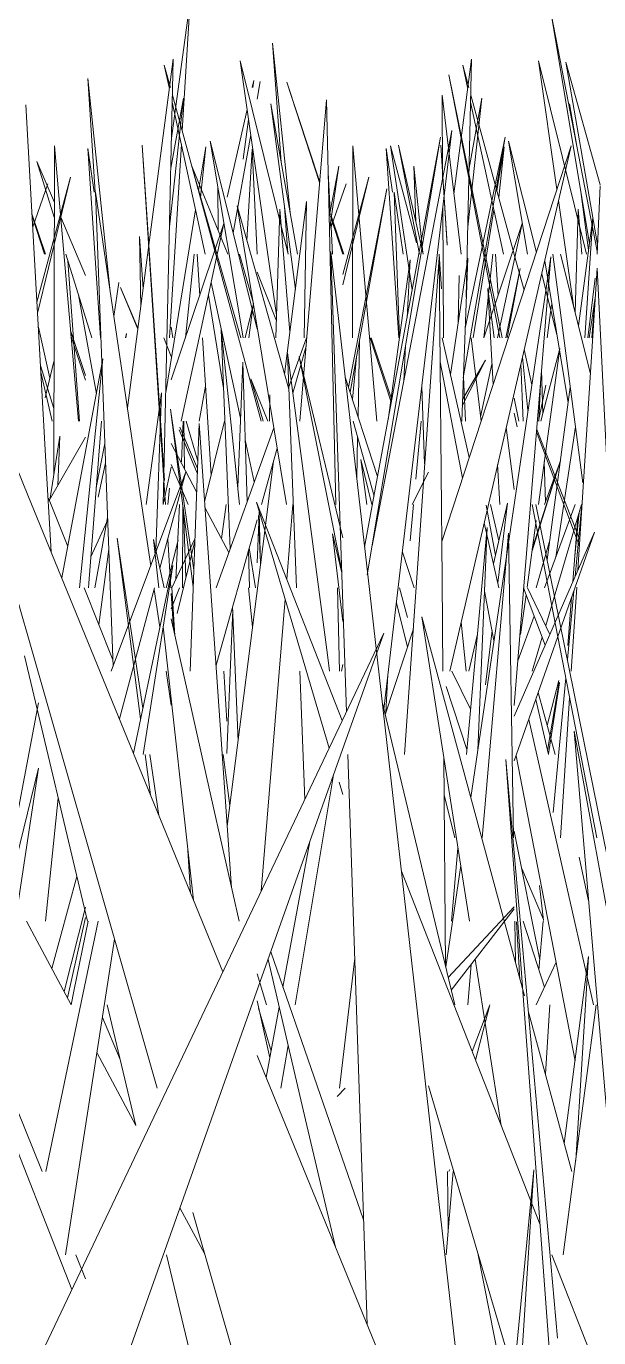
# Model space of a CAD drawing. Header units: millimetres. Extents: x -10020 to 20888, y -4665 to 12339.
# Drawn here: x 2857.55 to 2876.51, y 3072.05 to 3115.45 of the extents above; entities that cross this region are included whole.
import ezdxf

# ---------------------------------------------------------------- set-up
doc = ezdxf.new("R2010")
doc.units = ezdxf.units.MM
doc.layers.add('G-IMPT', color=8, linetype='Continuous', lineweight=9)

# ---------------------------------------------------------------- blocks, each defined once
blk = doc.blocks.new('Grass Array - 25_dwg-V37-West')
at = {"layer": 'G-IMPT'}
for p, q in [((2861.614, 3108.235), (2861.395, 3111.512)), ((2861.609, 3108.2), (2861.395, 3111.512)), ((2874.507, 3102.383), (2874.75, 3103.575)), ((2874.516, 3102.383), (2874.75, 3103.575)), ((2874.294, 3098.059), (2875.229, 3101.048)), ((2874.307, 3098.157), (2875.229, 3101.048))]:
    blk.add_line(p, q, dxfattribs=at)
blk = doc.blocks.new('Grass Array - 25_dwg-V38-West')
at = {"layer": 'G-IMPT'}
for p, q in [((2876.455, 3108.008), (2874.942, 3115.803)), ((2876.2, 3108.252), (2874.942, 3115.803)), ((2860.902, 3102.824), (2862.419, 3114.36)), ((2862.086, 3099.624), (2862.419, 3114.36)), ((2862.283, 3113.419), (2862.123, 3114.158)), ((2862.325, 3113.419), (2862.123, 3114.158)), ((2864.631, 3114.301), (2866.225, 3107.901)), ((2864.631, 3114.301), (2865.841, 3105.889)), ((2865.841, 3105.889), (2864.631, 3114.301)), ((2875.413, 3114.264), (2876.55, 3110.205)), ((2875.413, 3114.264), (2876.465, 3108.23)), ((2876.465, 3108.23), (2875.413, 3114.264)), ((2873.306, 3105.142), (2871.541, 3113.837)), ((2873.228, 3105.142), (2871.541, 3113.837)), ((2858.195, 3101.234), (2857.538, 3112.849)), ((2862.294, 3108.813), (2862.756, 3113.069)), ((2862.337, 3110.751), (2862.756, 3113.069)), ((2863.476, 3107.901), (2862.387, 3112.938)), ((2865.336, 3102.383), (2862.392, 3113.172)), ((2866.464, 3106.737), (2865.654, 3112.878)), ((2866.533, 3107.901), (2865.654, 3112.878)), ((2867.488, 3113.014), (2866.612, 3102.383)), ((2866.612, 3102.383), (2867.488, 3113.014)), ((2867.488, 3113.014), (2867.797, 3099.624)), ((2871.951, 3107.901), (2871.32, 3113.171)), ((2871.338, 3110.409), (2871.32, 3113.171)), ((2869, 3098.252), (2871.643, 3111.995)), ((2870.321, 3100.735), (2871.643, 3111.995)), ((2865.194, 3105.436), (2863.641, 3111.647)), ((2864.731, 3105.142), (2863.641, 3111.647)), ((2868.839, 3097.296), (2871.27, 3111.773)), ((2871.27, 3111.773), (2869.209, 3100.675)), ((2872.022, 3103.815), (2873.404, 3111.778)), ((2872.083, 3105.462), (2873.404, 3111.778)), ((2858.488, 3111.493), (2858.462, 3100.601)), ((2858.462, 3100.601), (2858.488, 3111.493)), ((2858.488, 3111.493), (2859.278, 3102.383)), ((2859.802, 3109.96), (2859.589, 3111.403)), ((2860.012, 3105.142), (2859.589, 3111.403)), ((2862.135, 3100.419), (2861.395, 3111.512)), ((2862.111, 3100.419), (2861.395, 3111.512)), ((2863.258, 3109.999), (2863.495, 3111.456)), ((2863.317, 3109.782), (2863.495, 3111.456)), ((2870.475, 3108.283), (2869.608, 3111.486)), ((2870.334, 3106.728), (2869.608, 3111.486)), ((2870.694, 3107.901), (2869.873, 3111.515)), ((2870.571, 3107.901), (2869.873, 3111.515)), ((2871.311, 3098.393), (2875.595, 3111.492)), ((2872.973, 3100.146), (2875.595, 3111.492)), ((2857.63, 3099.88), (2853.141, 3110.854)), ((2861.887, 3080.311), (2853.141, 3110.854)), ((2867.578, 3109.141), (2867.899, 3110.818)), ((2867.588, 3108.719), (2867.899, 3110.818)), ((2870.679, 3107.967), (2870.383, 3110.817)), ((2870.45, 3108.976), (2870.383, 3110.817)), ((2857.766, 3108.813), (2858.268, 3110.234)), ((2857.908, 3106.313), (2859.013, 3110.453)), ((2857.928, 3105.959), (2859.013, 3110.453)), ((2861.458, 3099.055), (2859.85, 3109.96)), ((2860.43, 3094.266), (2859.85, 3109.96)), ((2869.488, 3110.066), (2868.22, 3103.506)), ((2869.488, 3110.066), (2868.276, 3103.337)), ((2876.45, 3107.901), (2876.553, 3110.168)), ((2862.17, 3103.324), (2863.156, 3109.377)), ((2866.246, 3103.441), (2864.538, 3109.504)), ((2866.17, 3099.624), (2864.538, 3109.504)), ((2865.944, 3109.393), (2865.819, 3105.142)), ((2865.819, 3105.142), (2865.944, 3109.393)), ((2865.944, 3109.393), (2866.284, 3105.321)), ((2866.108, 3103.932), (2866.834, 3109.653)), ((2866.751, 3105.142), (2866.834, 3109.653)), ((2871.372, 3105.142), (2871.344, 3109.45)), ((2857.742, 3109.244), (2858.186, 3107.901)), ((2858.186, 3107.901), (2857.742, 3109.244)), ((2857.747, 3109.162), (2858.157, 3107.901)), ((2862.353, 3103.747), (2864.097, 3108.918)), ((2862.684, 3102.383), (2864.097, 3108.918)), ((2875.835, 3105.534), (2876.314, 3109.098)), ((2876.046, 3105.142), (2876.315, 3109.088)), ((2861.42, 3106.76), (2861.305, 3108.496)), ((2861.342, 3106.169), (2861.305, 3108.496)), ((2862.823, 3105.142), (2863.117, 3107.901)), ((2863.208, 3107.901), (2863.295, 3106.541)), ((2863.295, 3106.541), (2863.208, 3107.901)), ((2868.857, 3097.296), (2867.64, 3107.991)), ((2868.153, 3092.76), (2867.64, 3107.991)), ((2869.535, 3102.424), (2870.264, 3107.718)), ((2870.079, 3091.347), (2871.226, 3107.8)), ((2870.161, 3105.797), (2870.264, 3107.718)), ((2871.322, 3097.138), (2871.226, 3107.8)), ((2871.598, 3103.922), (2872.169, 3107.769)), ((2871.969, 3102.383), (2872.169, 3107.769)), ((2872.269, 3089.922), (2874.916, 3107.817)), ((2874.065, 3097.323), (2874.916, 3107.817)), ((2875.981, 3100.336), (2874.986, 3107.901)), ((2876.233, 3103.949), (2875.242, 3107.901)), ((2871.853, 3105.636), (2871.883, 3107.201)), ((2873.43, 3105.142), (2873.906, 3107.434)), ((2873.479, 3105.142), (2873.906, 3107.434)), ((2875.815, 3097.453), (2876.457, 3107.44)), ((2877.322, 3089.956), (2876.457, 3107.44)), ((2861.245, 3105.43), (2860.679, 3106.803)), ((2861.249, 3105.46), (2860.679, 3106.803)), ((2862.353, 3106.809), (2862.355, 3106.812)), ((2862.353, 3106.809), (2862.355, 3106.812)), ((2864.649, 3102.474), (2863.676, 3106.973)), ((2873.009, 3103.585), (2872.831, 3106.767)), ((2873.047, 3105.142), (2872.831, 3106.767)), ((2863.586, 3106.554), (2864.082, 3103.469)), ((2876.184, 3105.142), (2876.385, 3106.465)), ((2876.283, 3105.142), (2876.381, 3106.377)), ((2864.799, 3105.142), (2865.068, 3106.232)), ((2864.921, 3105.142), (2865.068, 3106.232)), ((2859.018, 3105.385), (2859.513, 3103.888)), ((2859.513, 3103.888), (2859.018, 3105.385)), ((2859.033, 3105.211), (2859.513, 3103.736)), ((2860.873, 3105.276), (2860.842, 3105.142)), ((2860.842, 3105.142), (2860.873, 3105.276)), ((2860.873, 3105.276), (2860.846, 3105.142)), ((2862.353, 3104.523), (2862.104, 3105.142)), ((2863.385, 3105.142), (2863.675, 3100.595)), ((2863.675, 3100.595), (2863.385, 3105.142)), ((2864.616, 3099.624), (2864.001, 3105.407)), ((2864.303, 3098.155), (2864.001, 3105.407)), ((2866.834, 3105.142), (2866.234, 3103.485)), ((2868.537, 3102.539), (2868.586, 3105.061)), ((2872.222, 3101.177), (2871.321, 3105.142)), ((2872.61, 3102.383), (2872.281, 3105.142)), ((2866.503, 3096.865), (2866.199, 3104.636)), ((2867.523, 3094.65), (2866.199, 3104.636)), ((2866.817, 3104.865), (2866.376, 3103.304)), ((2870.049, 3103.708), (2870.112, 3104.875)), ((2874.509, 3099.624), (2875.215, 3104.78)), ((2874.594, 3102.383), (2875.215, 3104.78)), ((2858.026, 3104.217), (2858.467, 3102.797)), ((2858.731, 3097.19), (2860.094, 3104.448)), ((2859.32, 3096.865), (2860.094, 3104.448)), ((2864.555, 3100.195), (2864.725, 3104.335)), ((2864.864, 3099.703), (2864.725, 3104.335)), ((2867.995, 3097.477), (2866.592, 3104.519)), ((2868.032, 3098.521), (2866.592, 3104.519)), ((2868.352, 3103.105), (2868.487, 3104.507)), ((2871.999, 3100.497), (2871.257, 3104.342)), ((2871.987, 3102.886), (2872.754, 3104.394)), ((2871.995, 3103.101), (2872.754, 3104.394)), ((2858.038, 3104.004), (2858.415, 3102.383)), ((2864.993, 3103.779), (2865.553, 3102.383)), ((2864.993, 3103.779), (2865.395, 3102.383)), ((2869.187, 3100.549), (2868.113, 3103.834)), ((2872.09, 3102.383), (2872.027, 3103.844)), ((2861.519, 3099.624), (2862.029, 3103.321)), ((2861.847, 3098.094), (2862.029, 3103.321)), ((2870.742, 3100.965), (2870.649, 3103.525)), ((2874.507, 3102.383), (2874.75, 3103.575)), ((2874.516, 3102.383), (2874.75, 3103.575)), ((2874.797, 3097.796), (2875.564, 3103.509)), ((2865.615, 3103.254), (2865.608, 3102.383)), ((2873.866, 3102.383), (2873.712, 3103.141)), ((2863.102, 3097.452), (2862.332, 3102.774)), ((2863.082, 3096.901), (2862.332, 3102.774)), ((2873.801, 3102.191), (2873.712, 3102.647)), ((2859.624, 3097.022), (2860.044, 3102.383)), ((2863.216, 3100.654), (2862.621, 3102.094)), ((2863.221, 3100.818), (2862.641, 3102.184)), ((2862.688, 3101.037), (2862.751, 3102.383)), ((2862.792, 3100.819), (2862.768, 3102.383)), ((2863.23, 3101.055), (2862.844, 3102.383)), ((2863.274, 3102.305), (2862.983, 3094.106)), ((2863.274, 3102.305), (2864.353, 3086.936)), ((2863.457, 3099.71), (2864.117, 3102.383)), ((2865.752, 3102.155), (2863.836, 3096.865)), ((2869.067, 3099.901), (2868.379, 3102.383)), ((2870.449, 3100.466), (2870.628, 3102.383)), ((2873.712, 3100.12), (2873.441, 3102.169)), ((2875.866, 3098.243), (2874.447, 3102.03)), ((2875.879, 3098.453), (2874.452, 3102.103)), ((2875.084, 3097.879), (2875.737, 3102.191)), ((2858.311, 3099.756), (2859.513, 3101.853)), ((2858.341, 3099.829), (2858.663, 3101.879)), ((2858.595, 3100.25), (2858.663, 3101.879)), ((2860.157, 3101.64), (2859.872, 3100.189)), ((2863.194, 3100.046), (2862.353, 3101.638)), ((2864.802, 3101.764), (2865.104, 3100.367)), ((2868.496, 3100.471), (2868.523, 3101.863)), ((2858.195, 3101.234), (2858.374, 3098.061)), ((2865.863, 3101.485), (2865.338, 3099.624)), ((2868.996, 3099.624), (2868.625, 3101.115)), ((2868.826, 3099.624), (2868.625, 3101.115)), ((2860.37, 3094.106), (2862.839, 3100.704)), ((2861.978, 3097.511), (2862.839, 3100.704)), ((2862.087, 3099.624), (2862.353, 3100.853)), ((2862.914, 3099.624), (2862.353, 3100.946)), ((2865.45, 3098.749), (2865.744, 3101.065)), ((2868.752, 3098.215), (2869.209, 3100.675)), ((2869.394, 3092.845), (2870.321, 3100.735)), ((2870.33, 3099.624), (2870.872, 3100.69)), ((2873.23, 3099.624), (2873.157, 3100.941)), ((2874.294, 3098.059), (2875.229, 3101.048)), ((2874.307, 3098.157), (2875.229, 3101.048)), ((2862.111, 3100.419), (2862.163, 3099.624)), ((2857.63, 3099.88), (2864.062, 3084.158)), ((2858.293, 3099.829), (2858.927, 3098.235)), ((2862.293, 3100.161), (2862.236, 3099.624)), ((2872.973, 3100.146), (2871.577, 3094.106)), ((2862.506, 3097.137), (2862.622, 3099.624)), ((2862.724, 3096.865), (2862.742, 3099.565)), ((2862.834, 3097.19), (2862.756, 3099.459)), ((2864.258, 3098.031), (2863.47, 3099.524)), ((2864.02, 3098.481), (2864.175, 3099.624)), ((2865.181, 3099.695), (2868.016, 3092.471)), ((2865.181, 3099.695), (2867.58, 3091.555)), ((2865.304, 3097.595), (2865.266, 3099.371)), ((2866.18, 3097.148), (2866.384, 3099.624)), ((2866.18, 3097.148), (2866.384, 3099.624)), ((2870.258, 3098.416), (2870.371, 3099.624)), ((2873.086, 3097.939), (2872.785, 3099.605)), ((2873.197, 3098.424), (2872.918, 3099.624)), ((2873.021, 3097.656), (2873.481, 3099.661)), ((2873.164, 3097.029), (2873.481, 3099.661)), ((2874.299, 3099.624), (2876.44, 3088.588)), ((2876.956, 3087.164), (2874.426, 3099.624)), ((2874.714, 3096.865), (2875.721, 3099.624)), ((2874.75, 3095.613), (2875.938, 3099.624)), ((2875.712, 3097.91), (2875.862, 3099.367)), ((2875.723, 3097.241), (2875.942, 3099.624)), ((2859.692, 3097.887), (2860.227, 3099.069)), ((2859.829, 3096.865), (2860.248, 3099.187)), ((2861.458, 3099.055), (2861.674, 3097.591)), ((2865.194, 3099.114), (2863.836, 3094.304)), ((2865.247, 3099.263), (2865.298, 3097.895)), ((2873.201, 3096.865), (2872.712, 3099.017)), ((2874.134, 3096.892), (2874.436, 3099.093)), ((2875.645, 3097.062), (2875.814, 3099.206)), ((2861.339, 3092.533), (2860.565, 3098.504)), ((2861.412, 3092.88), (2860.565, 3098.504)), ((2865.45, 3098.749), (2864.21, 3088.974)), ((2867.998, 3097.363), (2867.687, 3098.653)), ((2867.687, 3098.653), (2868.032, 3095.747)), ((2872.809, 3098.866), (2872.128, 3091.347)), ((2872.128, 3091.347), (2872.809, 3098.866)), ((2872.809, 3098.866), (2872.501, 3091.488)), ((2872.733, 3089.582), (2873.522, 3098.677)), ((2873.681, 3088.588), (2873.522, 3098.677)), ((2876.361, 3098.71), (2873.712, 3091.138)), ((2876.361, 3098.71), (2873.712, 3092.617)), ((2873.712, 3092.617), (2876.361, 3098.71)), ((2860.287, 3098.14), (2859.959, 3095.643)), ((2862.123, 3096.865), (2861.764, 3098.465)), ((2861.942, 3096.865), (2861.764, 3098.465)), ((2862.184, 3096.865), (2862.584, 3098.444)), ((2862.237, 3098.472), (2862.341, 3096.865)), ((2863.138, 3098.484), (2862.378, 3096.865)), ((2862.545, 3096.019), (2863.136, 3098.412)), ((2864.949, 3096.865), (2864.911, 3098.114)), ((2864.931, 3098.184), (2865.143, 3096.865)), ((2870.392, 3096.865), (2870.005, 3098.047)), ((2861.101, 3091.396), (2862.402, 3097.599)), ((2861.428, 3091.347), (2862.402, 3097.599)), ((2868.857, 3097.296), (2872.672, 3063.757)), ((2874.065, 3097.323), (2873.712, 3092.97)), ((2859.472, 3096.865), (2860.422, 3094.479)), ((2859.624, 3097.022), (2859.612, 3096.865)), ((2860.635, 3092.534), (2861.804, 3096.865)), ((2861.789, 3096.811), (2861.974, 3095.558)), ((2862.628, 3096.865), (2862.353, 3096.173)), ((2862.477, 3095.29), (2862.372, 3096.865)), ((2865.047, 3095.569), (2864.909, 3096.865)), ((2867.861, 3096.865), (2867.924, 3094.106)), ((2870.18, 3095.886), (2869.908, 3096.865)), ((2871.322, 3097.138), (2871.35, 3094.106)), ((2874.011, 3096.865), (2874.734, 3094.967)), ((2874.734, 3094.967), (2874.011, 3096.865)), ((2874.147, 3096.865), (2874.889, 3095.324)), ((2875.779, 3096.891), (2875.599, 3094.106)), ((2862.353, 3096.676), (2862.429, 3095.503)), ((2865.329, 3086.821), (2866.126, 3096.489)), ((2865.329, 3086.821), (2866.126, 3096.489)), ((2870.17, 3094.905), (2869.807, 3096.363)), ((2872.721, 3096.757), (2873.037, 3095.118)), ((2873.919, 3095.324), (2874.099, 3096.634)), ((2875.469, 3094.488), (2875.678, 3096.757)), ((2875.478, 3094.958), (2875.604, 3096.545)), ((2864.314, 3094.325), (2864.388, 3096.122)), ((2864.568, 3091.792), (2864.383, 3096.24)), ((2870.651, 3095.906), (2874.044, 3083.358)), ((2870.651, 3095.906), (2871.994, 3087.297)), ((2873.832, 3094.45), (2874.37, 3095.923)), ((2863.094, 3086.524), (2862.086, 3095.57)), ((2863.768, 3089.54), (2862.353, 3095.84)), ((2869.438, 3092.665), (2870.369, 3095.513)), ((2872.12, 3094.106), (2871.951, 3095.725)), ((2847.798, 3049.962), (2869.394, 3095.368)), ((2866.351, 3086.797), (2869.394, 3095.368)), ((2872.207, 3094.106), (2872.489, 3095.335)), ((2872.757, 3093.652), (2872.974, 3095.448)), ((2874.303, 3094.106), (2874.635, 3095.227)), ((2857.492, 3094.613), (2859.579, 3085.829)), ((2867.595, 3094.106), (2867.523, 3094.65)), ((2864.314, 3094.325), (2864.193, 3091.384)), ((2867.99, 3094.106), (2868.032, 3094.329)), ((2862.188, 3094.106), (2862.353, 3092.986)), ((2864.196, 3092.449), (2864.09, 3094.106)), ((2864.196, 3092.449), (2864.09, 3094.106)), ((2866.776, 3089.864), (2866.61, 3094.106)), ((2869.529, 3093.992), (2869.462, 3092.739)), ((2872.264, 3092.851), (2871.644, 3094.106)), ((2874.799, 3092.31), (2875.18, 3093.797)), ((2874.814, 3091.478), (2875.201, 3093.742)), ((2875.003, 3089.429), (2875.413, 3093.882)), ((2872.142, 3091.51), (2871.46, 3093.598)), ((2874.504, 3093.4), (2875.059, 3091.347)), ((2874.84, 3091.367), (2875.211, 3093.717)), ((2857.954, 3093.056), (2856.848, 3087.171)), ((2871.741, 3083.07), (2869.335, 3093.09)), ((2874.845, 3091.347), (2874.422, 3093.165)), ((2875.542, 3093.217), (2875.244, 3088.588)), ((2876.335, 3083.07), (2874.191, 3092.506)), ((2877.142, 3084.248), (2875.689, 3092.117)), ((2878.349, 3060.998), (2875.689, 3092.117)), ((2861.666, 3090.015), (2861.493, 3091.347)), ((2861.947, 3089.327), (2861.643, 3091.347)), ((2864.296, 3089.65), (2864.069, 3091.347)), ((2868.836, 3072.488), (2868.201, 3091.347)), ((2871.375, 3091.264), (2871.438, 3084.333)), ((2874.009, 3083.358), (2873.432, 3091.184)), ((2875.144, 3072.034), (2873.432, 3091.184)), ((2873.772, 3091.309), (2875.721, 3081.213)), ((2856.078, 3083.243), (2857.962, 3090.901)), ((2856.376, 3080.488), (2857.962, 3090.901)), ((2866.451, 3083.07), (2867.727, 3090.674)), ((2868.032, 3090.024), (2867.91, 3090.438)), ((2858.193, 3085.829), (2858.61, 3089.909)), ((2871.387, 3090.014), (2871.741, 3088.588)), ((2863.768, 3089.54), (2864.602, 3085.829)), ((2872.733, 3089.582), (2872.647, 3088.588)), ((2874.554, 3084.552), (2873.712, 3088.815)), ((2862.891, 3088.346), (2862.993, 3086.772)), ((2866.051, 3083.653), (2866.945, 3088.47)), ((2871.627, 3085.829), (2871.846, 3088.246)), ((2871.627, 3085.829), (2871.846, 3088.246)), ((2853.417, 3088.019), (2859.063, 3073.648)), ((2871.441, 3084.321), (2871.936, 3087.671)), ((2875.859, 3087.948), (2876.168, 3086.509)), ((2859.226, 3087.312), (2858.404, 3084.264)), ((2869.973, 3087.485), (2874.567, 3075.781)), ((2872.224, 3085.829), (2871.994, 3087.297)), ((2874.677, 3085.887), (2873.957, 3087.576)), ((2866.351, 3086.797), (2860.44, 3070.145)), ((2874.674, 3085.852), (2874.547, 3087.01)), ((2859.513, 3086.296), (2858.808, 3083.509)), ((2858.922, 3083.297), (2859.513, 3085.95)), ((2871.525, 3083.968), (2873.712, 3086.309)), ((2871.625, 3083.553), (2873.712, 3086.242)), ((2857.566, 3085.829), (2859.043, 3083.07)), ((2858.197, 3077.552), (2859.933, 3085.829)), ((2859.134, 3083.522), (2859.599, 3085.829)), ((2873.746, 3084.461), (2873.724, 3085.829)), ((2873.895, 3083.908), (2873.783, 3085.815)), ((2874.711, 3083.653), (2874, 3085.829)), ((2874.524, 3084.226), (2874.672, 3085.829)), ((2860.477, 3085.238), (2858.85, 3074.793)), ((2868.72, 3075.952), (2865.648, 3084.817)), ((2867.922, 3080.311), (2868.428, 3084.614)), ((2875.365, 3078.471), (2876.168, 3084.669)), ((2875.743, 3077.913), (2876.168, 3084.669)), ((2866.801, 3079.261), (2865.557, 3084.56)), ((2872.284, 3084.401), (2872.168, 3083.07)), ((2873.28, 3079.059), (2872.419, 3084.576)), ((2874.44, 3083.07), (2875.092, 3084.472)), ((2865.506, 3083.07), (2865.194, 3084.096)), ((2859.134, 3083.522), (2859.043, 3083.07)), ((2874.009, 3083.358), (2875.046, 3069.275)), ((2860.234, 3083.07), (2861.184, 3079.069)), ((2865.194, 3083.196), (2865.618, 3081.309)), ((2865.247, 3082.96), (2865.658, 3081.529)), ((2865.495, 3080.655), (2865.927, 3082.983)), ((2872.315, 3081.517), (2872.903, 3083.062)), ((2872.425, 3081.239), (2872.903, 3083.062)), ((2874.889, 3083.07), (2874.742, 3080.777)), ((2875.333, 3074.793), (2876.419, 3083.07)), ((2860.073, 3082.648), (2860.665, 3081.257)), ((2874.175, 3082.871), (2875.614, 3077.552)), ((2865.987, 3080.311), (2866.224, 3081.72)), ((2859.892, 3081.484), (2861.184, 3079.069)), ((2865.194, 3081.392), (2878.564, 3048.709)), ((2858.075, 3077.552), (2856.673, 3081.023)), ((2858.075, 3077.552), (2856.673, 3081.023)), ((2867.852, 3080.036), (2868.108, 3080.311)), ((2873.697, 3070.805), (2870.872, 3080.389)), ((2866.801, 3079.261), (2867.792, 3075.04)), ((2871.69, 3077.552), (2871.45, 3074.793)), ((2871.499, 3077.552), (2871.517, 3075.562)), ((2871.539, 3077.552), (2871.573, 3077.615)), ((2871.546, 3077.552), (2871.573, 3077.615)), ((2872.895, 3062.566), (2874.359, 3077.603)), ((2874.015, 3072.291), (2874.359, 3077.603)), ((2862.641, 3076.347), (2863.462, 3074.814)), ((2870.872, 3048.939), (2863.068, 3076.189)), ((2859.513, 3073.996), (2859.191, 3074.793)), ((2859.513, 3073.996), (2859.191, 3074.793)), ((2862.2, 3074.793), (2865.106, 3062.558)), ((2872.514, 3074.793), (2873.57, 3069.494)), ((2874.955, 3074.793), (2877.786, 3067.579)), ((2874.015, 3072.291), (2873.318, 3061.534))]:
    blk.add_line(p, q, dxfattribs=at)
blk = doc.blocks.new('Grass Array - Grass Array-V40-West')
for name in ['Grass Array - 25_dwg-V38-West', 'Grass Array - 25_dwg-V37-West', 'Grass Array - 25_dwg-V37-West', 'Grass Array - 25_dwg-V37-West', 'Grass Array - 25_dwg-V37-West', 'Grass Array - 25_dwg-V37-West', 'Grass Array - 25_dwg-V37-West', 'Grass Array - 25_dwg-V37-West', 'Grass Array - 25_dwg-V37-West', 'Grass Array - 25_dwg-V37-West']:
    blk.add_blockref(name, (0, 0))
blk = doc.blocks.new('Grass Array - 25_dwg-V33-West')
at = {"layer": 'G-IMPT'}
for p in [(2443.769, 3108.235), (2443.764, 3108.2)]:
    blk.add_line(p, (2443.55, 3111.512), dxfattribs=at)
blk = doc.blocks.new('Grass Array - 25_dwg-V44-West')
at = {"layer": 'G-IMPT'}
for p, q in [((2862.976, 3116.294), (2862.36, 3111.741)), ((2862.976, 3116.294), (2862.715, 3111.988)), ((2866.289, 3109.283), (2865.703, 3114.893)), ((2865.994, 3110.954), (2865.703, 3114.893)), ((2871.712, 3109.899), (2872.298, 3114.36)), ((2872.162, 3113.419), (2872.002, 3114.158)), ((2872.204, 3113.419), (2872.002, 3114.158)), ((2872.12, 3106.482), (2872.298, 3114.36)), ((2874.511, 3114.301), (2876.104, 3107.901)), ((2874.511, 3114.301), (2875.123, 3110.047)), ((2875.123, 3110.047), (2874.511, 3114.301)), ((2860.321, 3106.768), (2859.588, 3113.725)), ((2859.831, 3109.96), (2859.588, 3113.725)), ((2865.028, 3113.419), (2865.083, 3113.659)), ((2865.051, 3113.419), (2865.083, 3113.659)), ((2865.298, 3113.616), (2865.194, 3113.034)), ((2866.18, 3113.603), (2867.263, 3110.277)), ((2866.18, 3113.603), (2867.266, 3110.318)), ((2867.266, 3110.318), (2866.18, 3113.603)), ((2872.173, 3108.813), (2872.635, 3113.069)), ((2872.217, 3110.751), (2872.635, 3113.069)), ((2873.355, 3107.901), (2872.266, 3112.938)), ((2873.709, 3107.901), (2872.271, 3113.172)), ((2875.768, 3111.548), (2875.533, 3112.878)), ((2864.205, 3109.794), (2864.863, 3112.691)), ((2864.733, 3111.045), (2864.91, 3112.366)), ((2862.688, 3111.544), (2862.3, 3105.142)), ((2864.983, 3111.86), (2864.399, 3108.613)), ((2874.441, 3107.963), (2873.52, 3111.647)), ((2874.148, 3107.901), (2873.52, 3111.647)), ((2864.859, 3108.364), (2865.031, 3111.385)), ((2865.199, 3107.901), (2865.031, 3111.385)), ((2868.367, 3111.493), (2868.352, 3105.142)), ((2868.352, 3105.142), (2868.367, 3111.493)), ((2868.367, 3111.493), (2869.157, 3102.383)), ((2869.681, 3109.96), (2869.468, 3111.403)), ((2869.892, 3105.142), (2869.468, 3111.403)), ((2873.137, 3109.999), (2873.374, 3111.456)), ((2873.196, 3109.782), (2873.374, 3111.456)), ((2858.484, 3109.62), (2857.909, 3110.971)), ((2858.482, 3109.134), (2857.909, 3110.971)), ((2864.656, 3105.142), (2863.02, 3110.854)), ((2864.228, 3107.901), (2863.034, 3110.819)), ((2867.616, 3109.339), (2867.544, 3110.61)), ((2867.646, 3108.813), (2868.148, 3110.234)), ((2868.032, 3106.889), (2868.893, 3110.453)), ((2868.032, 3107.23), (2868.893, 3110.453)), ((2863.904, 3108.692), (2863.891, 3110.156)), ((2870.033, 3107.901), (2869.729, 3109.96)), ((2869.907, 3105.142), (2869.729, 3109.96)), ((2876.171, 3108.038), (2875.927, 3109.889)), ((2866.216, 3107.937), (2866.102, 3109.477)), ((2872.345, 3105.142), (2873.036, 3109.377)), ((2875.176, 3109.678), (2875.686, 3106.13)), ((2875.686, 3106.13), (2875.176, 3109.678)), ((2875.823, 3109.393), (2875.723, 3105.981)), ((2875.723, 3105.981), (2875.823, 3109.393)), ((2875.823, 3109.393), (2875.948, 3107.901)), ((2859.513, 3107.199), (2858.693, 3109.126)), ((2867.621, 3109.244), (2868.065, 3107.901)), ((2868.065, 3107.901), (2867.621, 3109.244)), ((2867.626, 3109.162), (2868.036, 3107.901)), ((2867.697, 3107.901), (2867.633, 3109.028)), ((2872.703, 3105.142), (2873.976, 3108.918)), ((2873.16, 3105.142), (2873.976, 3108.918)), ((2859.728, 3105.142), (2858.867, 3107.901)), ((2858.933, 3107.69), (2859.321, 3102.383)), ((2865.072, 3106.272), (2864.613, 3107.901)), ((2871.299, 3106.76), (2871.224, 3107.901)), ((2872.703, 3105.142), (2872.996, 3107.901)), ((2873.088, 3107.901), (2873.175, 3106.541)), ((2873.175, 3106.541), (2873.088, 3107.901)), ((2874.033, 3106.716), (2873.712, 3107.891)), ((2875.494, 3102.987), (2874.717, 3107.691)), ((2865.836, 3105.697), (2865.194, 3107.311)), ((2875.122, 3105.24), (2874.617, 3107.259)), ((2860.458, 3105.84), (2860.614, 3106.974)), ((2876.141, 3105.142), (2876.39, 3107.11)), ((2859.286, 3106.559), (2859.876, 3103.285)), ((2874.8, 3105.142), (2874.947, 3106.232)), ((2858.336, 3103.807), (2857.954, 3105.493)), ((2862.403, 3105.142), (2862.353, 3105.491)), ((2868.934, 3105.142), (2869.62, 3103.037)), ((2868.977, 3105.142), (2869.635, 3103.152)), ((2869.635, 3103.152), (2868.977, 3105.142)), ((2874.289, 3103.58), (2874.037, 3104.748)), ((2858.175, 3103.151), (2858.471, 3104.359)), ((2872.594, 3102.524), (2872.971, 3104.268)), ((2874.006, 3102.383), (2873.927, 3104.276)), ((2874.164, 3102.737), (2873.978, 3104.493)), ((2874.656, 3102.622), (2874.612, 3104.076)), ((2863.487, 3103.537), (2863.28, 3102.383)), ((2874.524, 3102.383), (2874.575, 3103.617)), ((2859.932, 3099.867), (2860.181, 3101.003)), ((2874.743, 3099.703), (2874.703, 3101.043)), ((2875.236, 3101.063), (2874.714, 3099.624)), ((2865.194, 3097.69), (2865.267, 3099.327)), ((2874.885, 3098.447), (2874.438, 3096.865))]:
    blk.add_line(p, q, dxfattribs=at)
blk = doc.blocks.new('Grass Array - Grass Array-V49-West')
for name, p in [('Grass Array - 25_dwg-V44-West', (0, 0)), ('Grass Array - 25_dwg-V33-West', (427.724, 0)), ('Grass Array - 25_dwg-V33-West', (427.724, 0)), ('Grass Array - 25_dwg-V33-West', (427.724, 0))]:
    blk.add_blockref(name, p)

msp = doc.modelspace()

# ---------------------------------------------------------------- block references
for name in ['Grass Array - Grass Array-V49-West', 'Grass Array - Grass Array-V40-West']:
    msp.add_blockref(name, (0, 0))

doc.saveas('drawing.dxf')
